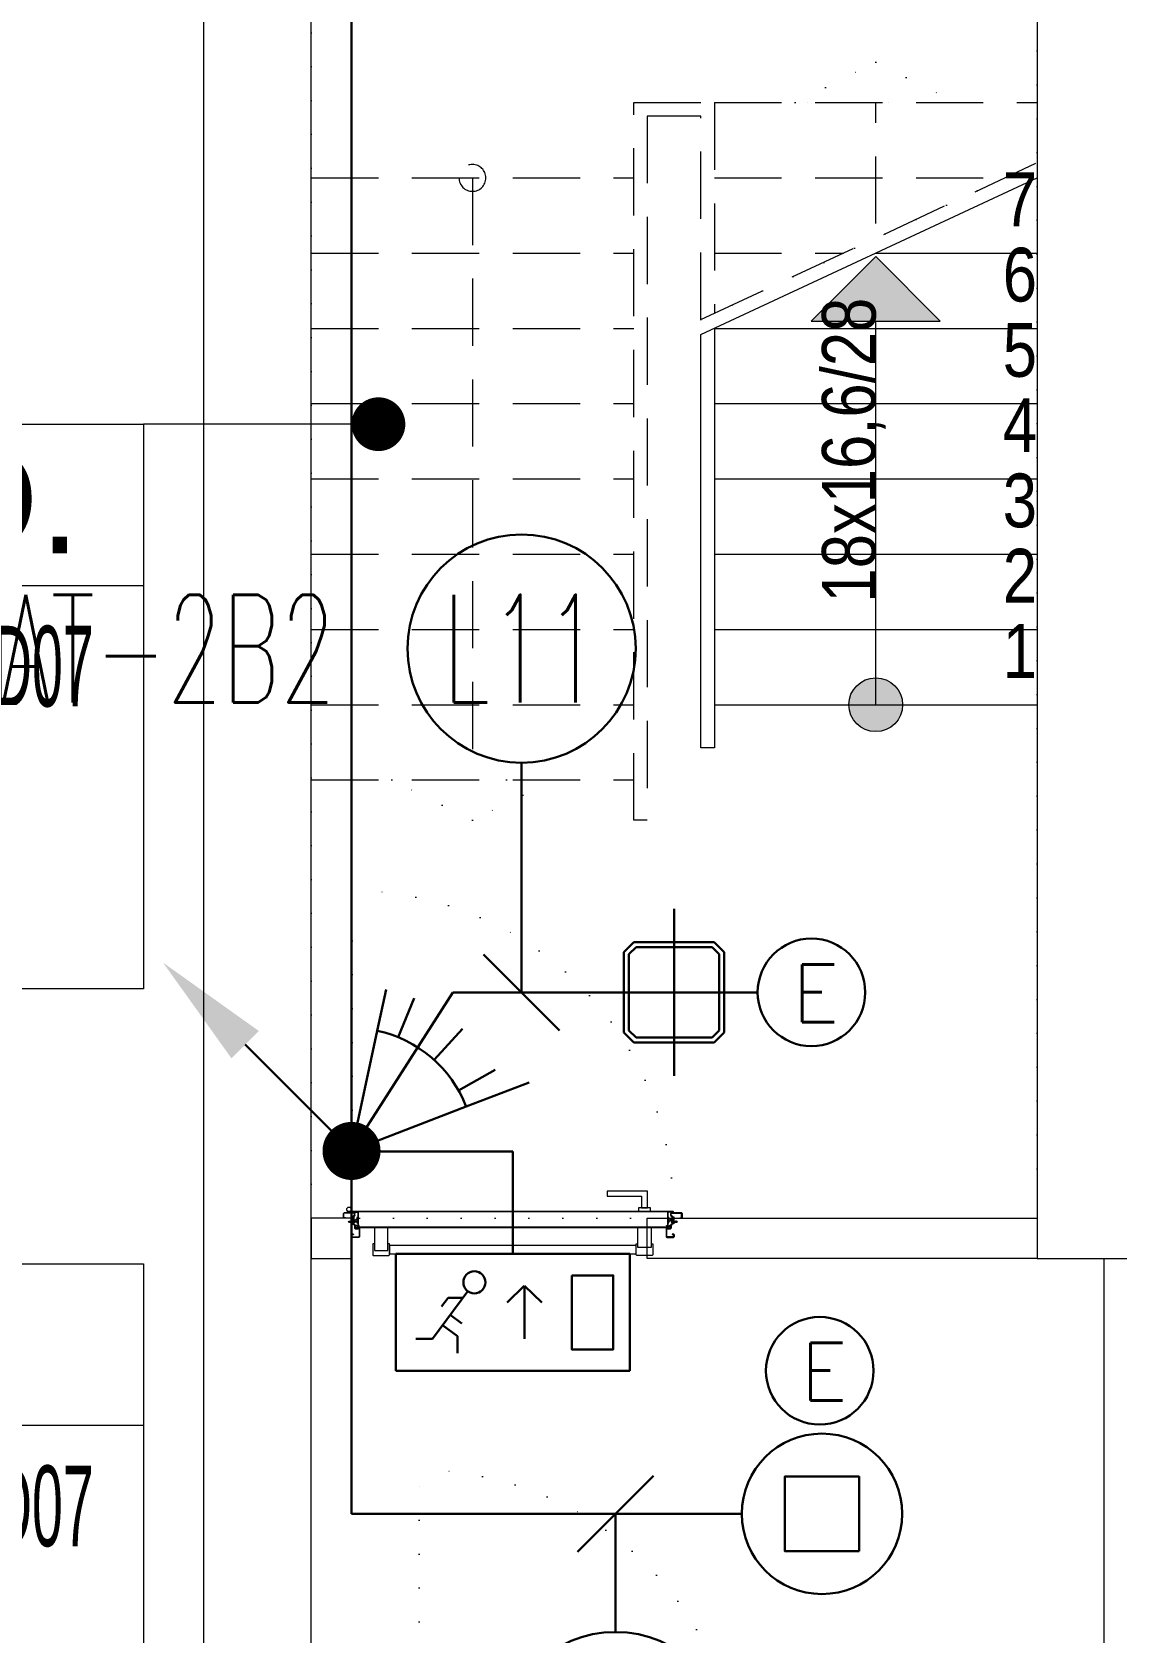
# Model space of a CAD drawing. Header units: metres. Extents: x -13316 to 152404, y -3899 to 30226.
# Drawn here: x 1116 to 1520, y 2861 to 3456 of the extents above; entities that cross this region are included whole.
import ezdxf
from ezdxf.enums import TextEntityAlignment as Align

# ---------------------------------------------------------------- set-up
doc = ezdxf.new("R2010")
doc.units = ezdxf.units.M
doc.header["$LTSCALE"] = 100
doc.header["$MEASUREMENT"] = 0
doc.linetypes.add('DOT2', pattern=[0.125, 0, -0.125])
doc.linetypes.add('HIDDEN', pattern=[0.375, 0.25, -0.125])
doc.layers.get('0').update_dxf_attribs({"color": 9, "lineweight": 9})
for name, color, linetype, lineweight in [('00', 9, 'Continuous', 9), ('01', 9, 'Continuous', 9), ('06D', 9, 'Continuous', 9), ('10', 9, 'Continuous', 9), ('14', 9, 'Continuous', 9), ('19', 9, 'Continuous', 9), ('19D', 9, 'DOT2', 9), ('20', 9, 'DOT2', 9), ('21', 9, 'Continuous', 9), ('21_mahal200', 9, 'Continuous', 9), ('E-1x8 W ACİL ÇIKIŞ ARMATÜRÜ (TİP2)', 7, 'Continuous', 30), ('E-2x18(W) PL DOWNLIGHT ARMATÜR (SIVAÜSTÜ)', 7, 'Continuous', 30), ('E-60W PL DOWNLIGHT ARMATÜR (SIVAÜSTÜ)', 7, 'Continuous', 30), ('E-ACİL AYDINLATMA KİTİ', 7, 'Continuous', 30), ('E-DUVARA MONTE PIR (HAREKET SENSÖRÜ)', 7, 'Continuous', 30), ('E-KABLO', 7, 'Continuous', 30), ('E-LINYE', 7, 'Continuous', 30), ('E-YUKARI ÇIKAN HAT', 7, 'Continuous', 30)]:
    doc.layers.add(name, color=color, linetype=linetype, lineweight=lineweight)
doc.styles.add('Arial', font='arial.ttf', dxfattribs={"height": 2.5})
doc.styles.add('E-YAZI', font='txttw.shx')
doc.styles.add('MuuM_TEXT-STANDART', font='ARIALN.TTF')
doc.dimstyles.new('MuuM_DIM200', dxfattribs={"dimscale": 20, "dimtxt": 2, "dimasz": 1, "dimexe": 1, "dimexo": 1, "dimgap": 1, "dimtad": 1, "dimdec": 1, "dimrnd": 0.5, "dimdsep": 46, "dimtxsty": 'MuuM_TEXT-STANDART', "dimblk": 'ARCHTICK', "dimcen": 0, "dimdle": 0.15, "dimclrd": 256, "dimclre": 256, "dimclrt": 256, "dimadec": 0, "dimazin": 0, "dimtfac": 5, "dimtdec": 1, "dimtix": 1, "dimtmove": 2, "dimatfit": 3, "dimldrblk": 'DOT', "dimfxl": 3, "dimfxlon": 1, "dimtolj": 1, "dimlwd": -1, "dimlwe": -1, "dimarcsym": 0})

# ---------------------------------------------------------------- blocks, each defined once
blk = doc.blocks.new('100_1x8 W ACİL ÇIKIŞ ARMATÜRÜ (TİP2)')
at = {"layer": 'E-1x8 W ACİL ÇIKIŞ ARMATÜRÜ (TİP2)', "color": 4}
for p, q in [((-3.4, 0), (-3.4, 3.4)), ((-3.4, 3.4), (3.4, 3.4)), ((3.4, 3.4), (3.4, 0)), ((3.4, 0), (-3.4, 0))]:
    blk.add_line(p, q, dxfattribs=at)
at = {"layer": 'E-1x8 W ACİL ÇIKIŞ ARMATÜRÜ (TİP2)', "color": 1}
for p, q in [((-0.16, 1.989), (0.335, 2.471)), ((0.34, 2.476), (0.34, 0.934)), ((0.34, 2.476), (0.84, 1.989)), ((-1.305, 2.317), (-2.331, 0.937)), ((-1.882, 2.125), (-2.072, 1.87)), ((-1.448, 2.125), (-1.882, 2.125)), ((-1.484, 1.378), (-1.818, 1.627)), ((-2.821, 0.937), (-2.331, 0.937)), ((-1.608, 1.01), (-2.039, 1.33)), ((-1.608, 1.01), (-1.608, 0.516))]:
    blk.add_line(p, q, dxfattribs=at)
blk.add_lwpolyline([(1.715, 2.777), (2.92, 2.777), (2.92, 0.623), (1.715, 0.623)], close=True, dxfattribs=at)
blk.add_circle((-1.115, 2.574), 0.32, dxfattribs=at)
blk = doc.blocks.new('100_YUKARI ÇIKAN HAT')
at = {"layer": 'E-YUKARI ÇIKAN HAT', "color": 3, "linetype": 'Continuous'}
blk.add_line((2.472, 2.471), (0, 0), dxfattribs=at)
at = {"layer": 'E-YUKARI ÇIKAN HAT', "color": 4, "linetype": 'Continuous', "const_width": 0.675}
blk.add_lwpolyline([(-0.338, 0, 1), (0.337, 0, 1)], format="xyb", close=True, dxfattribs=at)
at = {"layer": 'E-YUKARI ÇIKAN HAT', "color": 3, "linetype": 'Continuous'}
blk.add_solid([(2.154, 2.789), (2.79, 2.152), (4.382, 4.379)], dxfattribs=at)
blk = doc.blocks.new('100_60W PL DOWNLIGHT ARMATÜR (SIVAÜSTÜ)')
at = {"layer": 'E-60W PL DOWNLIGHT ARMATÜR (SIVAÜSTÜ)', "color": 3}
blk.add_lwpolyline([(-0.865, 0.865), (0.865, 0.865), (0.865, -0.865), (-0.865, -0.865)], close=True, dxfattribs=at)
at = {"layer": 'E-60W PL DOWNLIGHT ARMATÜR (SIVAÜSTÜ)', "color": 4}
blk.add_circle((0, 0), 1.865, dxfattribs=at)
blk = doc.blocks.new('100_DUVARA MONTE PIR (HAREKET SENSÖRÜ)')
at = {"layer": 'E-DUVARA MONTE PIR (HAREKET SENSÖRÜ)', "color": 4}
for p, q in [((3.645, 1.193), (2.717, 0.889)), ((2.717, 0.889), (0, 0)), ((3.799, 0.528), (2.831, 0.393)), ((0, 0), (2.232, -1.786)), ((3.751, -0.797), (2.796, -0.594)), ((3.311, -1.936), (2.468, -1.443)), ((2.232, -1.786), (3.454, -2.765))]:
    blk.add_line(p, q, dxfattribs=at)
blk.add_arc((0, 0), 2.859, 321.3229, 18.1202, dxfattribs=at)
blk = doc.blocks.new('100_2x18(W) PL DOWNLIGHT ARMATÜR (SIVAÜSTÜ)')
at = {"layer": 'E-2x18(W) PL DOWNLIGHT ARMATÜR (SIVAÜSTÜ)', "color": 4, "ltscale": 0.4}
for q in [(0, 25), (0, 25), (-25, 0), (-25, 0), (0, -25), (25, 0), (0, -25), (25, 0)]:
    blk.add_line((0, 0), q, dxfattribs=at)
at = {"layer": 'E-2x18(W) PL DOWNLIGHT ARMATÜR (SIVAÜSTÜ)', "color": 4}
for p, q in [((-12, 15), (-15, 12)), ((12, 15), (-12, 15)), ((15, 12), (12, 15)), ((-15, 12), (-15, -12)), ((-11.38, 13.5), (-13.5, 11.38)), ((-13.5, 11.38), (-13.5, -11.38)), ((11.38, 13.5), (-11.38, 13.5)), ((13.5, 11.38), (11.38, 13.5)), ((13.5, -11.38), (13.5, 11.38)), ((15, -12), (15, 12)), ((-15, -12), (-12, -15)), ((-13.5, -11.38), (-11.38, -13.5)), ((-11.38, -13.5), (11.38, -13.5)), ((11.38, -13.5), (13.5, -11.38)), ((12, -15), (15, -12)), ((-12, -15), (12, -15))]:
    blk.add_line(p, q, dxfattribs=at)
blk = doc.blocks.new('100_ACİL AYDINLATMA KİTİ')
at = {"layer": 'E-ACİL AYDINLATMA KİTİ', "color": 3}
blk.add_circle((0, 0), 1.251, dxfattribs=at)
at = {"layer": 'E-ACİL AYDINLATMA KİTİ', "color": 3, "style": 'E-YAZI'}
blk.add_text('E', height=1.34, dxfattribs=at).set_placement((-0.448, -0.694))
blk = doc.blocks.new('2.bod.sitatik')
at = {"layer": '01'}
blk.add_lwpolyline([(860, -6150), (900, -6150), (900, -6150), (900, -6150), (900, -5400), (1170, -5400), (1170, -5950), (1170, -5950), (1170, -5950), (1210, -5950), (1210, -5350), (900, -5350), (900, -4630), (860, -4630)], close=True, dxfattribs=at)
blk = doc.blocks.new('*U21')
at = {"ltscale": 15}
for p, q in [((-24.9, 0.9), (-25.7, 0)), ((-24.9, -0.9), (-25.7, 0)), ((-22.9, 1.5), (-24.9, 0.9)), ((-22.9, 1.5), (-22.9, -1.5)), ((-21.2, -2.7), (-18.1, 2.8)), ((-21, -2.7), (-17.9, 2.7)), ((-19.7, -2.7), (-16.6, 2.8)), ((-19.5, -2.7), (-16.4, 2.7)), ((-18.5, 1.5), (-18.3, 2)), ((-18.2, -2.7), (-15.1, 2.8)), ((-18, -2.7), (-14.9, 2.7)), ((-17, 1.5), (-16.8, 2)), ((-16.7, -2.7), (-13.6, 2.8)), ((-16.5, -2.7), (-13.4, 2.7)), ((-15.5, 1.5), (-15.3, 2)), ((-15.2, -2.7), (-12.1, 2.8)), ((-15, -2.7), (-11.9, 2.7)), ((-14, 1.5), (-13.8, 2)), ((-13.7, -2.7), (-10.6, 2.8)), ((-13.5, -2.7), (-10.4, 2.7)), ((-12.5, 1.5), (-12.3, 2)), ((-12.2, -2.7), (-9.1, 2.8)), ((-12, -2.7), (-8.9, 2.7)), ((-11, 1.5), (-10.8, 2)), ((-10.7, -2.7), (-7.6, 2.8)), ((-10.5, -2.7), (-7.4, 2.7)), ((-9.5, 1.5), (-9.3, 2)), ((-9.2, -2.7), (-6.1, 2.8)), ((-9, -2.7), (-5.9, 2.7)), ((-8, 1.5), (-7.8, 2)), ((-7.7, -2.7), (-4.6, 2.8)), ((-7.5, -2.7), (-4.4, 2.7)), ((-6.5, 1.5), (-6.3, 2)), ((-6.2, -2.7), (-3.1, 2.8)), ((-6, -2.7), (-2.9, 2.7)), ((-5, 1.5), (-4.8, 2)), ((-4.7, -2.7), (-1.6, 2.8)), ((-4.5, -2.7), (-1.4, 2.7)), ((-3.5, 1.5), (-3.3, 2)), ((-2, 1.5), (-1.8, 2)), ((-0.5, 4.2), (-1.5, 1.5)), ((0, 0.5), (-0.6, 0.5)), ((-24.9, -0.9), (-22.9, -1.5)), ((-8.6, -1.5), (-22.9, -1.5)), ((-21.2, -2.7), (-20.9, -1.5)), ((-20.3, -1.5), (-19.1, -1.5)), ((-19.7, -2.7), (-19.4, -1.5)), ((-18.8, -1.5), (-17.6, -1.5)), ((-18.2, -2.7), (-17.9, -1.5)), ((-17.3, -1.5), (-16.1, -1.5)), ((-16.7, -2.7), (-16.4, -1.5)), ((-15.8, -1.5), (-14.6, -1.5)), ((-15.2, -2.7), (-14.9, -1.5)), ((-14.3, -1.5), (-13.1, -1.5)), ((-13.7, -2.7), (-13.4, -1.5)), ((-12.8, -1.5), (-11.6, -1.5)), ((-12.2, -2.7), (-11.9, -1.5)), ((-11.3, -1.5), (-10.1, -1.5)), ((-10.7, -2.7), (-10.4, -1.5)), ((-9.8, -1.5), (-8.6, -1.5)), ((-9.2, -2.7), (-8.9, -1.5)), ((-8.3, -1.5), (-7.1, -1.5)), ((-7.7, -2.7), (-7.4, -1.5)), ((-6.8, -1.5), (-5.6, -1.5)), ((-6.2, -2.7), (-5.9, -1.5)), ((-5.3, -1.5), (-4.1, -1.5)), ((-4.7, -2.7), (-4.4, -1.5)), ((-3.8, -1.5), (-2.1, -1.5)), ((-0.5, -4.2), (-1.5, -1.5)), ((0, -0.5), (-0.6, -0.5))]:
    blk.add_line(p, q, dxfattribs=at)
for p, q in [((-6.9, 1.5), (-22.9, 1.5)), ((-17.4, 1.5), (-18.6, 1.5)), ((-15.9, 1.5), (-17.1, 1.5)), ((-14.4, 1.5), (-15.6, 1.5)), ((-12.9, 1.5), (-14.1, 1.5)), ((-11.4, 1.5), (-12.6, 1.5)), ((-9.9, 1.5), (-11.1, 1.5)), ((-8.4, 1.5), (-9.6, 1.5)), ((-6.9, 1.5), (-8.1, 1.5)), ((-5.4, 1.5), (-6.6, 1.5)), ((-3.9, 1.5), (-5.1, 1.5)), ((-2.4, 1.5), (-3.6, 1.5)), ((-1.5, 1.5), (-2.1, 1.5)), ((0, 0.5), (0, 4.1)), ((-1.5, -1.5), (-2.1, -1.5)), ((0, -0.5), (0, -4.1))]:
    blk.add_line(p, q)
for centre, radius, start, end in [((-26, 3.9), 3.92, 274.361, 322.10246), ((-26, -3.9), 3.92, 37.89754, 85.639), ((-18, 2.8), 0.0971, 330.32042, 150.32042), ((-16.5, 2.8), 0.0971, 330.32042, 150.32042), ((-15, 2.8), 0.0971, 330.32042, 150.32042), ((-13.5, 2.8), 0.0971, 330.32042, 150.32042), ((-12, 2.8), 0.0971, 330.32042, 150.32042), ((-10.5, 2.8), 0.0971, 330.32042, 150.32042), ((-9, 2.8), 0.0971, 330.32042, 150.32042), ((-7.5, 2.8), 0.0971, 330.32042, 150.32042), ((-6, 2.8), 0.0971, 330.32042, 150.32042), ((-4.5, 2.8), 0.0971, 330.32042, 150.32042), ((-3, 2.8), 0.0971, 330.32042, 150.32042), ((-1.5, 2.8), 0.0971, 330.32042, 150.32042), ((-0.6, 0), 0.486, 90, 270), ((-0.3, 4.1), 0.25, 0, 150.08641), ((-21.1, -2.7), 0.0971, 150.32042, 330.32042), ((-19.6, -2.7), 0.0971, 150.32042, 330.32042), ((-18.1, -2.7), 0.0971, 150.32042, 330.32042), ((-16.6, -2.7), 0.0971, 150.32042, 330.32042), ((-15.1, -2.7), 0.0971, 150.32042, 330.32042), ((-13.6, -2.7), 0.0971, 150.32042, 330.32042), ((-12.1, -2.7), 0.0971, 150.32042, 330.32042), ((-10.6, -2.7), 0.0971, 150.32042, 330.32042), ((-9.1, -2.7), 0.0971, 150.32042, 330.32042), ((-7.6, -2.7), 0.0971, 150.32042, 330.32042), ((-6.1, -2.7), 0.0971, 150.32042, 330.32042), ((-4.6, -2.7), 0.0971, 150.32042, 330.32042), ((-0.3, -4.1), 0.25, 209.91359, 0)]:
    blk.add_arc(centre, radius, start, end, dxfattribs=at)
blk = doc.blocks.new('conta')
at = {"ltscale": 10}
for p, q in [((-2649.88, 5344.46), (-2649.78, 5344.3)), ((-2649.87, 5345.53), (-2649.81, 5345.61)), ((-2649.78, 5344.3), (-2649.74, 5344.3)), ((-2649.72, 5345.4), (-2649.28, 5345.4)), ((-2649.25, 5345.41), (-2649.09, 5345.51)), ((-2648.97, 5344.05), (-2648.78, 5343.8)), ((-2648.87, 5344.09), (-2648.7, 5343.86)), ((-2648.83, 5344.87), (-2648.56, 5345.24)), ((-2648.77, 5345.12), (-2648.63, 5345.3)), ((-2648.71, 5343.79), (-2648.71, 5343.79)), ((-2648.56, 5345.31), (-2648.56, 5345.31))]:
    blk.add_line(p, q, dxfattribs=at)
for centre, radius, start, end in [((-2653.03, 5345), 3.19, 350.46739, 8.93723), ((-2649.87, 5344.47), 0.02, 170.46739, 213.74513), ((-2649.83, 5345.5), 0.05, 140.63452, 188.93723), ((-2649.74, 5345.58), 0.0696, 22.24275, 159.25804), ((-2650.94, 5345.01), 1.24, 340.33821, 16.77718), ((-2649.74, 5344.58), 0.03, 160.33821, 273.26661), ((-2649.72, 5345.37), 0.03, 90, 196.77718), ((-2649.56, 5341.55), 3.01, 80.43616, 93.26661), ((-2649.28, 5345.45), 0.05, 270, 303.00619), ((-2649.22, 5344.14), 0.231, 353.95711, 81.90038), ((-2649.08, 5345.49), 0.03, 4.79721, 123.00619), ((-2649.06, 5344.54), 0.03, 260.43616, 338.70659), ((-2650.22, 5344.99), 1.27, 338.70659, 23.04177), ((-2648.89, 5344.11), 0.1, 173.95711, 217.26527), ((-2649.01, 5345.57), 0.05, 18.79511, 42.1429), ((-2651.17, 5344.83), 2.33, 7.58966, 18.79511), ((-2658.2, 5345.19), 9.36, 353.68569, 357.8537), ((-2648.79, 5344.15), 0.1, 173.68569, 217.26527), ((-2648.81, 5345.15), 0.05, 187.58966, 322.73473), ((-2648.79, 5344.84), 0.05, 142.73473, 180.2669), ((-2648.74, 5343.83), 0.05, 217.26527, 307.26527), ((-2648.74, 5343.83), 0.05, 307.26527, 37.26527), ((-2648.59, 5345.27), 0.05, 52.73473, 142.73473), ((-2648.59, 5345.27), 0.05, 322.73473, 52.73473)]:
    blk.add_arc(centre, radius, start, end, dxfattribs=at)
for points, knots in [([(-2649.74, 5344.31), (-2649.74, 5344.34), (-2649.7, 5344.52), (-2649.59, 5344.33), (-2649.34, 5344.36), (-2649.23, 5344.37), (-2649.18, 5344.37)], [0, 0, 0, 0, 0.1008757, 0.3841126, 0.5436166, 0.6906785, 0.6906785, 0.6906785, 0.6906785]), ([(-2648.98, 5345.6), (-2649, 5345.63), (-2649.09, 5345.71), (-2649.23, 5345.44), (-2649.32, 5345.74), (-2649.39, 5345.46), (-2649.51, 5345.75), (-2649.59, 5345.5), (-2649.65, 5345.57), (-2649.68, 5345.61)], [0.0086373, 0.0086373, 0.0086373, 0.0086373, 0.1097304, 0.3133405, 0.4430081, 0.5658764, 0.7165186, 0.8527974, 0.9648495, 0.9648495, 0.9648495, 0.9648495])]:
    blk.add_open_spline(points, degree=3, knots=knots, dxfattribs=at)
blk = doc.blocks.new('p-yn_sackasa')
at = {"layer": '10', "linetype": 'Continuous'}
for p, q in [((0, 6.16), (0, 6.9)), ((0.01, 6.9), (0.01, 6.15)), ((0.14, 6.9), (0.14, 6.16)), ((0.15, 6.9), (0.15, 6.16)), ((2.69, 7.16), (0.26, 7.16)), ((2.69, 7.15), (0.26, 7.15)), ((2.69, 7.02), (0.26, 7.02)), ((0.26, 7.01), (2.69, 7.01)), ((0.26, 6.05), (0.76, 6.05)), ((0.75, 6.04), (0.26, 6.04)), ((0.75, 5.91), (0.75, 6.04)), ((0.76, 5.9), (0.76, 6.05)), ((2.8, 3.29), (2.8, 6.9)), ((2.81, 3.29), (2.81, 6.9)), ((2.94, 3.29), (2.94, 6.9)), ((2.95, 3.29), (2.95, 6.9)), ((-2.19, 0), (-2.19, -0.15)), ((0.26, 5.91), (0.75, 5.91)), ((0.76, 5.9), (0.26, 5.9)), ((0.67, -0.71), (0.67, 2.27)), ((0.69, -0.71), (0.69, 2.27)), ((0.81, -0.71), (0.81, 2.27)), ((0.83, -0.71), (0.83, 2.27)), ((0.92, 2.33), (0.95, 2.32)), ((0.93, 2.34), (0.95, 2.33)), ((1.01, 2.46), (0.99, 2.47)), ((0.99, 2.46), (1.01, 2.45)), ((1.11, 2.52), (1.11, 3.73)), ((1.12, 2.52), (1.12, 3.73)), ((1.25, 3.73), (1.25, 2.52)), ((1.26, 2.52), (1.26, 3.73)), ((1.37, 3.98), (2.49, 3.98)), ((2.49, 3.97), (1.37, 3.97)), ((1.37, 3.84), (2.49, 3.84)), ((2.49, 3.83), (1.37, 3.83)), ((2.6, 3.69), (2.5, 3.36)), ((2.51, 3.35), (2.61, 3.69)), ((2.73, 3.65), (2.63, 3.32)), ((2.74, 3.64), (2.64, 3.31)), ((-2.95, -0.25), (-2.95, -1.75)), ((-2.94, -1.75), (-2.94, -0.25)), ((-2.81, -0.25), (-2.81, -1.75)), ((-2.8, -0.25), (-2.8, -1.75)), ((-2.19, 0), (-2.7, 0)), ((-2.2, -0.01), (-2.7, -0.01)), ((-2.2, -0.14), (-2.7, -0.14)), ((-2.19, -0.15), (-2.7, -0.15)), ((1.01, -1.85), (-2.7, -1.85)), ((1.01, -1.86), (-2.7, -1.86)), ((-2.7, -1.99), (1.01, -1.99)), ((1.01, -2), (-2.7, -2)), ((-2.2, -0.14), (-2.2, -0.01)), ((0.92, -0.77), (0.95, -0.76)), ((0.93, -0.78), (0.95, -0.77)), ((0.99, -0.89), (1.01, -0.88)), ((1.01, -0.89), (0.99, -0.91)), ((1.11, -0.96), (1.11, -1.75)), ((1.12, -0.96), (1.12, -1.75)), ((1.25, -0.96), (1.25, -1.75)), ((1.26, -0.96), (1.26, -1.75))]:
    blk.add_line(p, q, dxfattribs=at)
for points in [[(0.15, 2.14), (0.67, 2.14), (0.67, -0.54), (0.15, -0.54)], [(0.15, 2.14), (0.41, 2.14), (0.41, -0.54), (0.15, -0.54)]]:
    blk.add_lwpolyline(points, close=True, dxfattribs=at)
for centre, radius, start, end in [((0.26, 6.9), 0.261, 90, 180), ((0.26, 6.16), 0.261, 180, 270), ((0.26, 6.9), 0.249, 90, 180), ((0.26, 6.16), 0.249, 181.34499, 271.35021), ((0.26, 6.9), 0.122, 90, 180), ((0.26, 6.16), 0.122, 180, 270), ((0.26, 6.9), 0.11, 90, 180), ((0.26, 6.16), 0.11, 180, 270), ((2.69, 6.9), 0.261, 0, 90), ((2.69, 6.9), 0.249, 0, 90), ((2.69, 6.9), 0.122, 0, 90), ((2.69, 6.9), 0.11, 0, 90), ((0.89, 2.27), 0.219, 63.21528, 180), ((0.89, 2.27), 0.206, 63.21689, 180), ((0.89, 2.27), 0.0801, 63.21502, 180), ((0.89, 2.27), 0.0674, 63.21445, 180), ((1.04, 2.52), 0.206, 243.2197, 0), ((1.04, 2.52), 0.219, 243.21479, 0), ((1.04, 2.52), 0.0801, 243.22028, 0), ((1.04, 2.52), 0.0674, 243.21287, 0), ((1.37, 3.73), 0.253, 90, 180), ((1.37, 3.73), 0.24, 90, 180), ((1.37, 3.73), 0.114, 90, 180), ((1.37, 3.73), 0.101, 90, 180), ((2.49, 3.72), 0.261, 342.86025, 90), ((2.49, 3.72), 0.249, 342.86129, 90), ((2.49, 3.72), 0.122, 342.86074, 90), ((2.49, 3.72), 0.11, 342.86215, 90), ((2.72, 3.29), 0.232, 162.8601, 0), ((2.72, 3.29), 0.219, 162.86127, 0), ((2.72, 3.29), 0.0927, 162.86053, 0), ((2.72, 3.29), 0.0801, 162.86241, 0), ((-2.7, -0.25), 0.253, 90, 180), ((-2.7, -1.75), 0.253, 180, 270), ((-2.7, -0.25), 0.24, 90, 180), ((-2.7, -1.75), 0.24, 180, 270), ((-2.7, -0.25), 0.114, 90, 180), ((-2.7, -1.75), 0.114, 180, 270), ((-2.7, -0.25), 0.101, 90, 180), ((-2.7, -1.75), 0.101, 180, 270), ((0.89, -0.71), 0.219, 180, 296.78496), ((0.89, -0.71), 0.206, 180, 296.78515), ((0.89, -0.71), 0.0801, 180, 296.78498), ((0.89, -0.71), 0.0674, 180, 180.52454), ((0.89, -0.71), 0.0674, 180, 296.78713), ((1.04, -0.96), 0.219, 0, 116.78545), ((1.04, -0.96), 0.206, 0, 116.78362), ((1.04, -0.96), 0.0801, 0, 116.78105), ((1.04, -0.96), 0.0674, 0, 116.78713), ((1.01, -1.75), 0.114, 270, 0), ((1.01, -1.75), 0.24, 270, 0), ((1.01, -1.75), 0.101, 270, 0), ((1.01, -1.75), 0.253, 270, 0)]:
    blk.add_arc(centre, radius, start, end, dxfattribs=at)
at = {"layer": '10', "xscale": 0.0842696629213483, "yscale": 0.0842696629213483, "zscale": 0.0842696629213483}
blk.add_blockref('*U21', (0.95, 1.35), dxfattribs=at)
at = {"layer": '14', "xscale": -0.7887640449438696, "yscale": 0.7887640449438696, "zscale": 0.7887640449438204, "rotation": 90}
blk.add_blockref('conta', (4217.78, -2086.42), dxfattribs=at)
blk = doc.blocks.new('*U621')
at = {"layer": '06D'}
for points in [[(110.12, 4.76), (110.12, 11.01), (95.12, 11.01), (95.12, 9.14), (107.87, 9.14), (107.87, 9.14), (107.87, 4.76), (110.12, 4.76)], [(111.2, 3.51), (111.2, 4.76), (106.8, 4.76), (106.8, 3.51), (111.2, 3.51)]]:
    blk.add_lwpolyline(points, dxfattribs=at)
for points in [[(8.5, -11.11), (13.5, -11.11), (13.5, -2.49), (8.5, -2.49)], [(111.5, -9.99), (106.5, -9.99), (106.5, -2.49), (111.5, -2.49)], [(14.12, -12.36), (105.87, -12.36), (105.87, -9.23), (14.12, -9.23)]]:
    blk.add_lwpolyline(points, close=True, dxfattribs=at)
for points in [[(8.5, -8.61), (7.87, -8.61), (7.87, -12.61, 0.414214), (8.25, -12.98), (13.75, -12.98, 0.414214), (14.12, -12.61), (14.12, -8.61), (13.5, -8.61)], [(111.5, -8.61), (112.12, -8.61), (112.12, -12.61, -0.414214), (111.75, -12.98), (106.25, -12.98, -0.414214), (105.87, -12.61), (105.87, -8.61), (106.5, -8.61)]]:
    blk.add_lwpolyline(points, format="xyb", dxfattribs=at)
at = {"layer": '10', "ltscale": 10}
for p, q in [((-1.6, 3.68), (-1.73, 3.58)), ((-1.6, 3.68), (-1.73, 3.58)), ((-1.22, 3.11), (-1.22, 3.24)), ((-1.22, 3.11), (-1.22, 3.24)), ((-1.22, 3.11), (-1.05, 3.11)), ((-1.22, 3.11), (-1.05, 3.11)), ((-1.05, 2.95), (-1.05, 3.38)), ((-1.05, 2.95), (-1.05, 3.38)), ((-0.84, 2.95), (-0.84, 3.38)), ((-0.84, 2.95), (-0.84, 3.38)), ((0.3, 3.41), (0.3, 3.29)), ((0.4, 3.51), (119.6, 3.51)), ((0.4, 3.19), (2.25, 3.19)), ((0.45, 3.36), (119.54, 3.36)), ((0.45, 3.36), (0.45, 3.34)), ((0.45, 3.34), (2.35, 3.34)), ((1, 0.04), (2, 0.69)), ((2, 1.13), (2, 0.69)), ((2.3, 1.13), (2, 1.13)), ((2, 0.69), (2, -0.81)), ((2.3, 3.14), (2.3, -2.39)), ((2.3, 0.69), (2.3, 1.13)), ((2.3, -0.81), (2.3, 0.69)), ((2.45, 3.24), (2.45, -2.29)), ((117.55, 3.24), (117.55, -2.29)), ((119.54, 3.34), (117.65, 3.34)), ((117.7, 3.14), (117.7, -2.39)), ((117.7, 1.13), (117.7, -0.37)), ((118, 1.13), (117.7, 1.13)), ((117.7, 1.13), (117.7, -0.37)), ((118, 1.13), (117.7, 1.13)), ((119.6, 3.19), (117.75, 3.19)), ((118, -0.37), (118, 1.13)), ((118, -0.37), (118, 1.13)), ((118, 0.88), (119, 0.88)), ((118, 0.88), (119, 0.88)), ((118, 0.68), (119, 0.68)), ((118, 0.68), (119, 0.68)), ((119, 0.28), (118, -0.37)), ((119, 0.28), (118, -0.37)), ((119.55, 3.36), (119.55, 3.34)), ((119.7, 3.41), (119.7, 3.29)), ((2, -0.36), (1, -0.36)), ((2, -0.56), (1, -0.56)), ((2, -0.81), (2.3, -0.81)), ((2.4, -2.49), (117.6, -2.49)), ((2.5, -2.34), (117.5, -2.34)), ((117.7, -0.37), (117.7, -0.81)), ((117.7, -0.37), (117.7, -0.81)), ((117.7, -0.81), (118, -0.81)), ((117.7, -0.81), (118, -0.81)), ((118, -0.81), (118, -0.37)), ((118, -0.81), (118, -0.37))]:
    blk.add_line(p, q, dxfattribs=at)
blk.add_circle((-0.95, 4.22), 0.843, dxfattribs=at)
blk.add_circle((-0.95, 4.22), 0.843, dxfattribs=at)
for centre, radius, start, end in [((-0.95, 4.22), 1.01, 219.4092, 254.28614), ((-0.95, 4.22), 1.01, 219.4092, 254.28614), ((-0.42, 3.21), 0.428, 156.35197, 217.62095), ((-0.42, 3.21), 0.428, 156.35197, 217.62095), ((-0.42, 3.21), 0.302, 105.55242, 240.03149), ((-0.42, 3.21), 0.302, 105.55242, 240.03149), ((0.4, 3.41), 0.1, 90, 180), ((0.4, 3.29), 0.1, 180, 270), ((0.45, 3.36), 0.005, 90, 180), ((0.45, 3.34), 0.005, 180, 270), ((2.25, 3.14), 0.05, 0, 90), ((2.35, 3.24), 0.1, 0, 90), ((117.65, 3.24), 0.1, 90, 180), ((117.75, 3.14), 0.05, 90, 180), ((119.54, 3.36), 0.005, 0, 90), ((119.54, 3.34), 0.005, 270, 0), ((119.6, 3.41), 0.1, 0, 90), ((119.6, 3.29), 0.1, 270, 0), ((2.4, -2.39), 0.1, 180, 270), ((2.5, -2.29), 0.05, 180, 270), ((117.56, -2.35), 0.141, 284.92708, 345.07292)]:
    blk.add_arc(centre, radius, start, end, dxfattribs=at)
at = {"layer": '20'}
blk.add_lwpolyline([(0.3, 3.35), (0.3, 122.75, -0.414214), (119.7, 3.35, 1)], format="xyb", dxfattribs=at)
at = {"xscale": -1, "rotation": 180}
blk.add_blockref('p-yn_sackasa', (0, 0.95), dxfattribs=at)
at = {"rotation": 180}
blk.add_blockref('p-yn_sackasa', (120, 0.95), dxfattribs=at)
blk = doc.blocks.new('0_arrowstairs')
blk.add_lwpolyline([(0, 0), (0, -30), (15, 0), (0, 30)], close=True)
blk = doc.blocks.new('p-M01-M02_M03')
at = {"layer": '19'}
h = blk.add_hatch(color=256, dxfattribs=at)
h.dxf.hatch_style = 1
h.paths.add_polyline_path([(186, -201.29), (234, -201.29), (210, -177.25)])
h = blk.add_hatch(color=256, dxfattribs=at)
h.dxf.hatch_style = 1
edge = h.paths.add_edge_path()
edge.add_arc((210, -344), 10, 0, 360)
for points in [[(145, -206.33), (270, -148)], [(145, -206.33), (270, -148)], [(210, -344), (210, -201.29), (210, -201.29)], [(150, -204), (150, -360), (150, -360), (145, -360), (145, -360), (145, -206.33)]]:
    blk.add_lwpolyline(points, dxfattribs=at)
blk.add_lwpolyline([(186, -201.29), (234, -201.29), (210, -177.25)], close=True, dxfattribs=at)
at = {"layer": '19', "linetype": 'Continuous'}
for points in [[(210, -176), (270, -176)], [(150, -204), (270, -204)], [(150, -232), (270, -232)], [(150, -260), (270, -260)], [(150, -288), (270, -288)], [(150, -316), (270, -316)], [(150, -344), (270, -344)]]:
    blk.add_lwpolyline(points, dxfattribs=at)
at = {"layer": '19'}
blk.add_circle((210, -344), 10, dxfattribs=at)
at = {"layer": '19D', "linetype": 'HIDDEN'}
for points in [[(145, -200.74), (145, -125), (125, -125), (125, -125), (125, -387), (120, -387), (120, -120), (120, -120), (150, -120), (150, -198.41)], [(150, -120), (270, -120)], [(210, -165), (210, -120)], [(145, -200.74), (270, -142.41)], [(0, -148), (120, -148)], [(150, -148), (258.02, -148)], [(0, -176), (120, -176)], [(150, -176), (198.02, -176)], [(0, -204), (120, -204)], [(0, -232), (120, -232)], [(0, -260), (120, -260)], [(0, -288), (120, -288)], [(0, -316), (120, -316)], [(0, -344), (120, -344)], [(0, -372), (120, -372)]]:
    blk.add_lwpolyline(points, dxfattribs=at)
at = {"layer": '19D'}
blk.add_lwpolyline([(145, -200.74), (270, -142.41)], dxfattribs=at)
at = {"layer": '19D', "linetype": 'HIDDEN', "extrusion": (0, 0, -1)}
blk.add_lwpolyline([(-60, -148), (-60, -372)], dxfattribs=at)
blk.add_circle((-60, -148), 5, dxfattribs=at)
at = {"layer": '19D', "linetype": 'HIDDEN', "extrusion": (0, 0, -1), "zscale": -1, "rotation": 90}
blk.add_blockref('0_arrowstairs', (-210, -120), dxfattribs=at)
at = {"layer": '19D', "linetype": 'HIDDEN', "extrusion": (0, 0, -1), "rotation": 270}
blk.add_blockref('0_arrowstairs', (-60, -372), dxfattribs=at)
blk = doc.blocks.new('p-M01-M02_M03_formül')
at = {"layer": '21', "style": 'MuuM_TEXT-STANDART'}
for s, p in [('7', (270, -176)), ('6', (270, -204)), ('5', (270, -232)), ('4', (270, -260)), ('3', (270, -288)), ('2', (270, -316)), ('1', (270, -344))]:
    blk.add_text(s, height=20, dxfattribs=at).set_placement(p, align=Align.RIGHT)
blk.add_text('18x16,6/28', height=20, rotation=90, dxfattribs=at).set_placement((210, -202.6), align=Align.RIGHT)
blk = doc.blocks.new('_ArchTick')
at = {"color": 0, "linetype": 'ByBlock', "const_width": 0.15}
blk.add_lwpolyline([(-0.5, -0.5), (0.5, 0.5)], dxfattribs=at)
blk = doc.blocks.new('_Dot')
at = {"color": 0, "linetype": 'ByBlock', "lineweight": -2}
blk.add_line((-0.5, 0), (-1, 0), dxfattribs=at)
at = {"color": 0, "linetype": 'ByBlock', "const_width": 0.5}
blk.add_lwpolyline([(-0.25, 0, 1), (0.25, 0, 1)], format="xyb", close=True, dxfattribs=at)
blk = doc.blocks.new('0_roomno2')
blk.add_lwpolyline([(19.375, -10.5), (0, -10.5), (0, 0), (19.375, 0)], close=True)
for points in [[(0, -3), (19.375, -3)], [(8.125, -3), (8.125, -10.5)], [(11.875, -3), (11.875, -10.5)], [(15.625, -3), (15.625, -10.5)], [(0, -6.75), (8.125, -6.75)]]:
    blk.add_lwpolyline(points)
at = {"style": 'MuuM_TEXT-STANDART', "width": 0.6}
blk.add_text('H:', height=1.5, dxfattribs=at).set_placement((0.35, -8.608), align=Align.MIDDLE_LEFT)
at = {"style": 'Arial'}
blk.add_attdef('ODANO', (0, 1.17), '', height=2, dxfattribs=at)
blk.add_attdef('MEKANADI', text='', height=2, dxfattribs=at).set_placement((0.35, -3), align=Align.BOTTOM_LEFT)
at = {"style": 'MuuM_TEXT-STANDART', "width": 0.6}
for tag, p in [('YER01', (10, -4.5)), ('TAVAN01', (13.75, -4.5)), ('DUVAR01', (17.5, -4.5)), ('YER02', (10, -6.75)), ('TAVAN02', (13.75, -6.75)), ('DUVAR02', (17.5, -6.75)), ('YER03', (10, -9)), ('TAVAN03', (13.75, -9)), ('DUVAR03', (17.5, -9))]:
    blk.add_attdef(tag, text='', height=1.5, dxfattribs=at).set_placement(p, align=Align.MIDDLE_CENTER)
for tag, p in [('M2', (0.35, -4.875)), ('TEMIZTAVANYUKSEKLIGI', (1.8, -8.608))]:
    blk.add_attdef(tag, text='', height=1.5, dxfattribs=at).set_placement(p, align=Align.MIDDLE_LEFT)
blk = doc.blocks.new('2.bod.Mimari')
at = {"layer": '00'}
for points in [[(900, -5950), (915, -5950), (915, -5935), (900, -5935)], [(1025, -5935), (1170, -5935), (1170, -5950), (1025, -5950)]]:
    blk.add_lwpolyline(points, close=True, dxfattribs=at)
blk.add_lwpolyline([(1560, -6165), (1049.71, -6165), (1049.71, -6150), (1195, -6150), (1195, -5950), (1210, -5950), (1210, -6150), (1560, -6150), (1560, -6165)], dxfattribs=at)
at = {"layer": '20', "color": 71, "true_color": 0xafe387}
blk.add_lwpolyline([(900, -5400), (1170, -5400), (1170, -5935), (900, -5935)], close=True, dxfattribs=at)
for name, p in [('p-M01-M02_M03', (900, -5400)), ('p-M01-M02_M03_formül', (900, -5390))]:
    blk.add_blockref(name, p)
at = {"layer": '10'}
for p in [(915, -5935.95), (939.85, -6151.5)]:
    blk.add_blockref('*U621', p, dxfattribs=at)
at = {"layer": '21_mahal200'}
ref = blk.add_blockref('0_roomno2', (450.17, -5639.65), dxfattribs=dict(at, xscale=20, yscale=20, zscale=20))
ref.add_attrib('ODANO', 'B2-53', (450.17, -5616.25), dxfattribs={"layer": '0', "height": 40, "style": 'Arial'})
ref.add_attrib('MEKANADI', 'M01 Y.MERD.', dxfattribs={"layer": '0', "height": 40, "style": 'Arial'}).set_placement((457.17, -5699.65), align=Align.BOTTOM_LEFT)
ref.add_attrib('M2', '##### m2', dxfattribs={"layer": '0', "height": 30, "style": 'MuuM_TEXT-STANDART', "width": 0.6}).set_placement((457.17, -5737.15), align=Align.MIDDLE_LEFT)
ref.add_attrib('TEMIZTAVANYUKSEKLIGI', '- M', dxfattribs={"layer": '0', "height": 30, "style": 'MuuM_TEXT-STANDART', "width": 0.6}).set_placement((486.17, -5811.81), align=Align.MIDDLE_LEFT)
ref.add_attrib('YER01', 'Y03', dxfattribs={"layer": '0', "height": 30, "style": 'MuuM_TEXT-STANDART', "width": 0.6}).set_placement((650.17, -5729.65), align=Align.MIDDLE_CENTER)
ref.add_attrib('TAVAN01', 'T09', dxfattribs={"layer": '0', "height": 30, "style": 'MuuM_TEXT-STANDART', "width": 0.6}).set_placement((725.17, -5729.65), align=Align.MIDDLE_CENTER)
ref.add_attrib('DUVAR01', 'D07', dxfattribs={"layer": '0', "height": 30, "style": 'MuuM_TEXT-STANDART', "width": 0.6}).set_placement((800.17, -5729.65), align=Align.MIDDLE_CENTER)
ref.add_attrib('YER02', 'Y04', dxfattribs={"layer": '0', "height": 30, "style": 'MuuM_TEXT-STANDART', "width": 0.6}).set_placement((650.17, -5774.65), align=Align.MIDDLE_CENTER)
ref = blk.add_blockref('0_roomno2', (450.17, -5952.04), dxfattribs=dict(at, xscale=20, yscale=20, zscale=20))
ref.add_attrib('ODANO', 'B2-51', (450.17, -5928.64), dxfattribs={"layer": '0', "height": 40, "style": 'Arial'})
ref.add_attrib('MEKANADI', 'Y.G.H.', dxfattribs={"layer": '0', "height": 40, "style": 'Arial'}).set_placement((457.17, -6012.04), align=Align.BOTTOM_LEFT)
ref.add_attrib('M2', '#### m2', dxfattribs={"layer": '0', "height": 30, "style": 'MuuM_TEXT-STANDART', "width": 0.6}).set_placement((457.17, -6049.54), align=Align.MIDDLE_LEFT)
ref.add_attrib('TEMIZTAVANYUKSEKLIGI', '2.40 M', dxfattribs={"layer": '0', "height": 30, "style": 'MuuM_TEXT-STANDART', "width": 0.6}).set_placement((486.17, -6124.19), align=Align.MIDDLE_LEFT)
ref.add_attrib('YER01', 'Y01', dxfattribs={"layer": '0', "height": 30, "style": 'MuuM_TEXT-STANDART', "width": 0.6}).set_placement((650.17, -6042.04), align=Align.MIDDLE_CENTER)
ref.add_attrib('TAVAN01', 'T08', dxfattribs={"layer": '0', "height": 30, "style": 'MuuM_TEXT-STANDART', "width": 0.6}).set_placement((725.17, -6042.04), align=Align.MIDDLE_CENTER)
ref.add_attrib('DUVAR01', 'D07', dxfattribs={"layer": '0', "height": 30, "style": 'MuuM_TEXT-STANDART', "width": 0.6}).set_placement((800.17, -6042.04), align=Align.MIDDLE_CENTER)
ref.add_attrib('TAVAN02', 'T09', dxfattribs={"layer": '0', "height": 30, "style": 'MuuM_TEXT-STANDART', "width": 0.6}).set_placement((725.17, -6087.04), align=Align.MIDDLE_CENTER)
blk.add_leader([(925.01, -5639.65), (837.67, -5639.65)], dimstyle='MuuM_DIM200', override={"dimasz": 1, "dimfxl": 10}, dxfattribs=at)

msp = doc.modelspace()

# ---------------------------------------------------------------- linework, layer by layer
at = {"layer": 'E-KABLO', "color": 5}
msp.add_line((1235, 3545), (1235, 3040), dxfattribs=at)
at = {"layer": 'E-KABLO', "color": 6}
for p, q in [((1272.63, 3099), (1234.97, 3040.02)), ((1323.92, 3099), (1272.63, 3099)), ((1235, 3040), (1235, 2905)), ((1380.15, 2905), (1235, 2905))]:
    msp.add_line(p, q, dxfattribs=at)
at = {"layer": 'E-KABLO', "color": 4}
for p in [(1235.3, 3039.81), (1295, 3001.69)]:
    msp.add_line(p, (1295, 3039.81), dxfattribs=at)
at = {"layer": 'E-LINYE', "color": 7, "linetype": 'Continuous'}
for p, q in [((1298.28, 3184.43), (1298.28, 3099)), ((1284.14, 3113.14), (1312.42, 3084.86)), ((1319.03, 2890.86), (1347.32, 2919.14)), ((1333.18, 2861.04), (1333.18, 2905))]:
    msp.add_line(p, q, dxfattribs=at)
for centre in [(1298.28, 3226.88), (1333.18, 2818.6)]:
    msp.add_circle(centre, 42.44, dxfattribs=at)

# ---------------------------------------------------------------- block references
for name in ['2.bod.sitatik', '2.bod.Mimari']:
    msp.add_blockref(name, (320, 8950))
at = {"layer": 'E-1x8 W ACİL ÇIKIŞ ARMATÜRÜ (TİP2)', "xscale": 12.8, "yscale": 12.8, "zscale": 12.8}
msp.add_blockref('100_1x8 W ACİL ÇIKIŞ ARMATÜRÜ (TİP2)', (1295, 2958.17), dxfattribs=at)
at = {"layer": 'E-2x18(W) PL DOWNLIGHT ARMATÜR (SIVAÜSTÜ)', "color": 6, "xscale": 1.243104, "yscale": 1.243104, "zscale": 1.243104}
msp.add_blockref('100_2x18(W) PL DOWNLIGHT ARMATÜR (SIVAÜSTÜ)', (1355, 3099), dxfattribs=at)
at = {"layer": 'E-60W PL DOWNLIGHT ARMATÜR (SIVAÜSTÜ)', "xscale": 16, "yscale": 16, "zscale": 16, "rotation": 180}
msp.add_blockref('100_60W PL DOWNLIGHT ARMATÜR (SIVAÜSTÜ)', (1410, 2905), dxfattribs=at)
at = {"layer": 'E-ACİL AYDINLATMA KİTİ', "xscale": 16, "yscale": 16, "zscale": 16}
for p in [(1406.09, 3099), (1409.18, 2958.24)]:
    msp.add_blockref('100_ACİL AYDINLATMA KİTİ', p, dxfattribs=at)
at = {"layer": 'E-DUVARA MONTE PIR (HAREKET SENSÖRÜ)', "xscale": 16, "yscale": 16, "zscale": 16, "rotation": 59.77907173405531}
msp.add_blockref('100_DUVARA MONTE PIR (HAREKET SENSÖRÜ)', (1235, 3040), dxfattribs=at)
at = {"layer": 'E-YUKARI ÇIKAN HAT', "xscale": -16, "yscale": 16, "zscale": 16}
msp.add_blockref('100_YUKARI ÇIKAN HAT', (1235, 3040), dxfattribs=at)

# ---------------------------------------------------------------- texts
at = {"layer": 'E-LINYE', "color": 3, "linetype": 'Continuous', "style": 'E-YAZI', "width": 0.6}
for s, p in [('AT-2B2', (1166.8, 3226.87)), ('L11', (1298.28, 3226.88))]:
    msp.add_text(s, height=40, dxfattribs=at).set_placement(p, align=Align.MIDDLE_CENTER)

doc.saveas('drawing.dxf')
